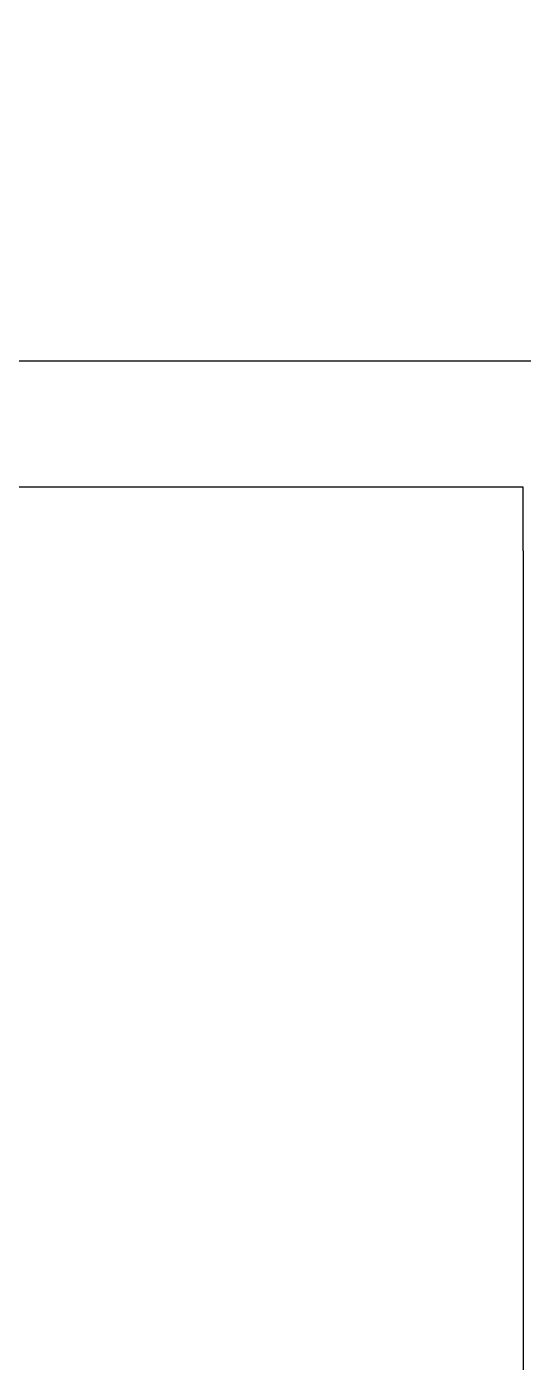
# Model space of a CAD drawing. Header units: millimetres. Extents: x -56261 to 196039, y 9480 to 100001.
# Drawn here: x 76168.83 to 76174.15, y 95866.66 to 95880.95 of the extents above; entities that cross this region are included whole.
import ezdxf

# ---------------------------------------------------------------- set-up
doc = ezdxf.new("R2010")
doc.units = ezdxf.units.MM
doc.set_wipeout_variables(frame=1)
doc.layers.add('SS-AIRCON', color=5, linetype='Continuous')
doc.layers.add('SS-TEXT', color=7, linetype='Continuous')

# ---------------------------------------------------------------- blocks, each defined once
blk = doc.blocks.new('I48T')
at = {"layer": 'SS-AIRCON', "color": 0, "linetype": 'Continuous'}
for p, q in [((-637.5, -203.00554), (-637.5, -180.00001)), ((-637.5, -203.00554), (-637.5, -203.77603)), ((-637.5, -203.77603), (-637.5, -204.00742)), ((-637.5, -204.00742), (637.5, -204.00742))]:
    blk.add_line(p, q, dxfattribs=at)
blk.add_open_spline([(-655.0001, -205.97814), (-436.6672, -205.97818), (-218.3336, -205.97818), (-0.0001, -205.97814)], degree=3, dxfattribs=at)
blk = doc.blocks.new('A$C43DE16F2')
blk.add_wipeout([(0, 14550.001), (0, 0.001), (29100, 0.001), (29100, 14550.001)]).dxf.layer = 'SS-TEXT'
at = {"layer": 'SS-TEXT', "linetype": 'Continuous', "xscale": 1.577261091527505, "yscale": 1.577261091527505, "zscale": 1.577261091527505, "rotation": 180}
blk.add_blockref('I48T', (11081.918, 7128.457), dxfattribs=at)

msp = doc.modelspace()

# ---------------------------------------------------------------- block references
at = {"layer": 'SS-TEXT', "xscale": 0.4331186193392458, "yscale": 0.4331186193392458, "zscale": 0.4331186193392458}
msp.add_blockref('A$C43DE16F2', (70938.861, 92649.191), dxfattribs=at)

doc.saveas('drawing.dxf')
